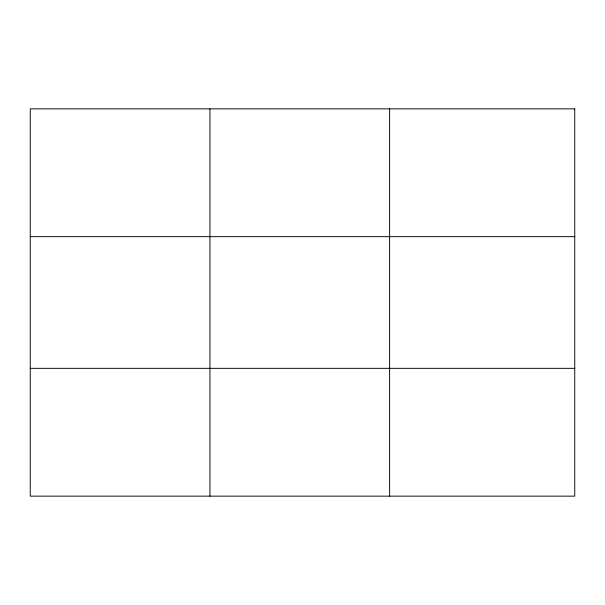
<?xml version="1.0" encoding="UTF-8"?>
<svg xmlns="http://www.w3.org/2000/svg" width="605" height="605" viewBox="0 0 605 605"><rect width="100%" height="100%" fill="white"/><g stroke="black" fill="none" stroke-linecap="round" stroke-linejoin="round"><path stroke-width="0.91" d="M209.935 496.145L209.935 108.855M389.62 496.145L389.62 108.855M30.25 236.661L574.75 236.661M30.25 368.339L574.75 368.339M574.75 108.855L574.75 496.145L30.25 496.145L30.25 108.855L574.75 108.855"/></g></svg>
